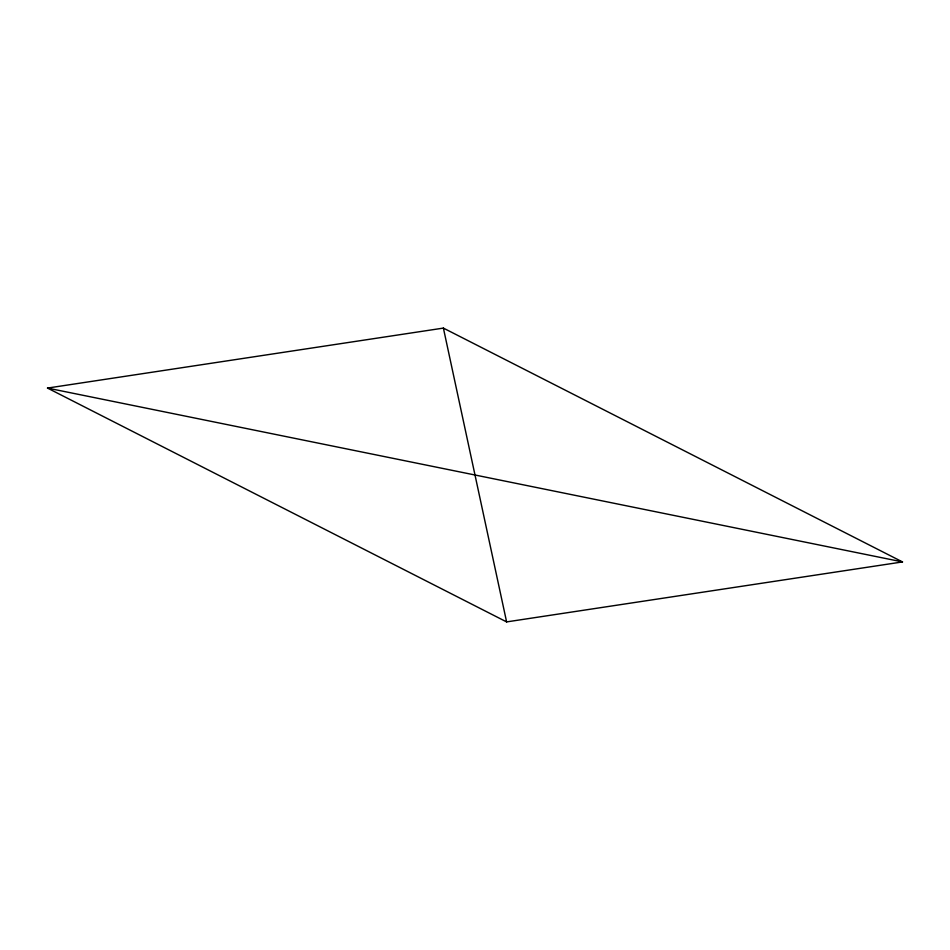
<?xml version="1.0" encoding="UTF-8"?>
<svg xmlns="http://www.w3.org/2000/svg" width="950" height="950" viewBox="0 0 950 950"><rect width="100%" height="100%" fill="white"/><g stroke="black" fill="none" stroke-linecap="round" stroke-linejoin="round"><path stroke-width="1.43" d="M47.5 388.075L443.389 328.094L902.5 561.925L506.611 621.906L47.5 388.075L902.5 561.925M443.389 328.094L506.611 621.906"/></g></svg>
